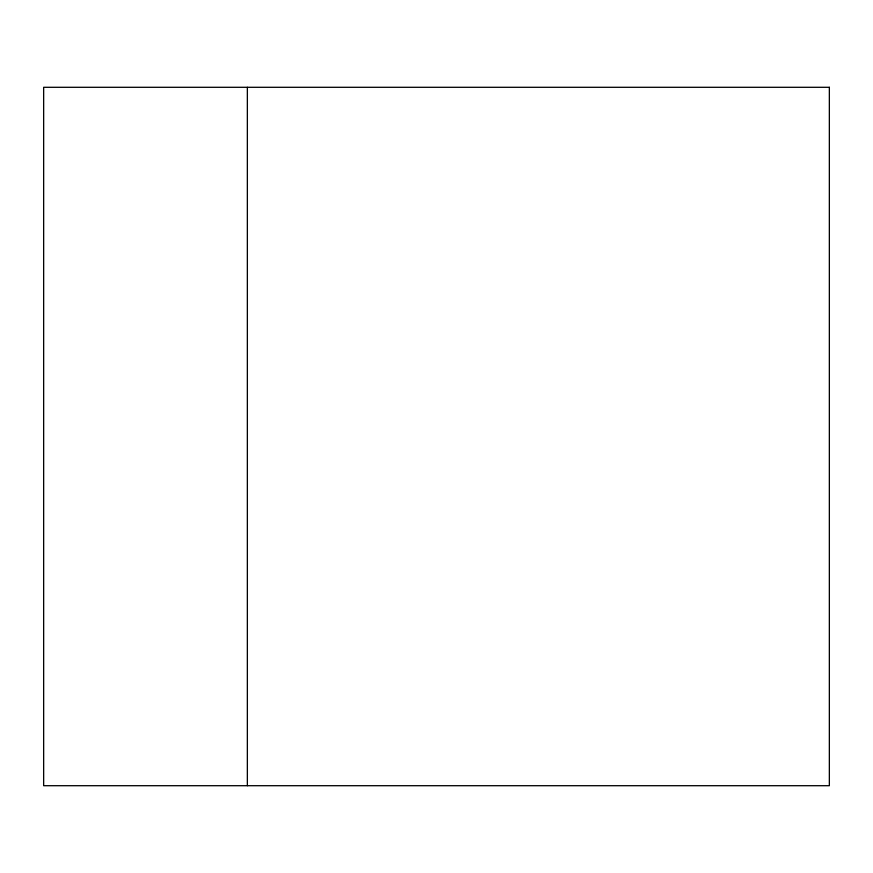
<?xml version="1.0" encoding="UTF-8"?>
<svg xmlns="http://www.w3.org/2000/svg" width="873" height="873" viewBox="0 0 873 873"><rect width="100%" height="100%" fill="white"/><g stroke="black" fill="none" stroke-linecap="round" stroke-linejoin="round"><path stroke-width="1.31" d="M247.354 87.3L247.354 785.7M829.35 87.3L43.65 87.3L43.65 785.7L829.35 785.7L829.35 87.3"/></g></svg>
